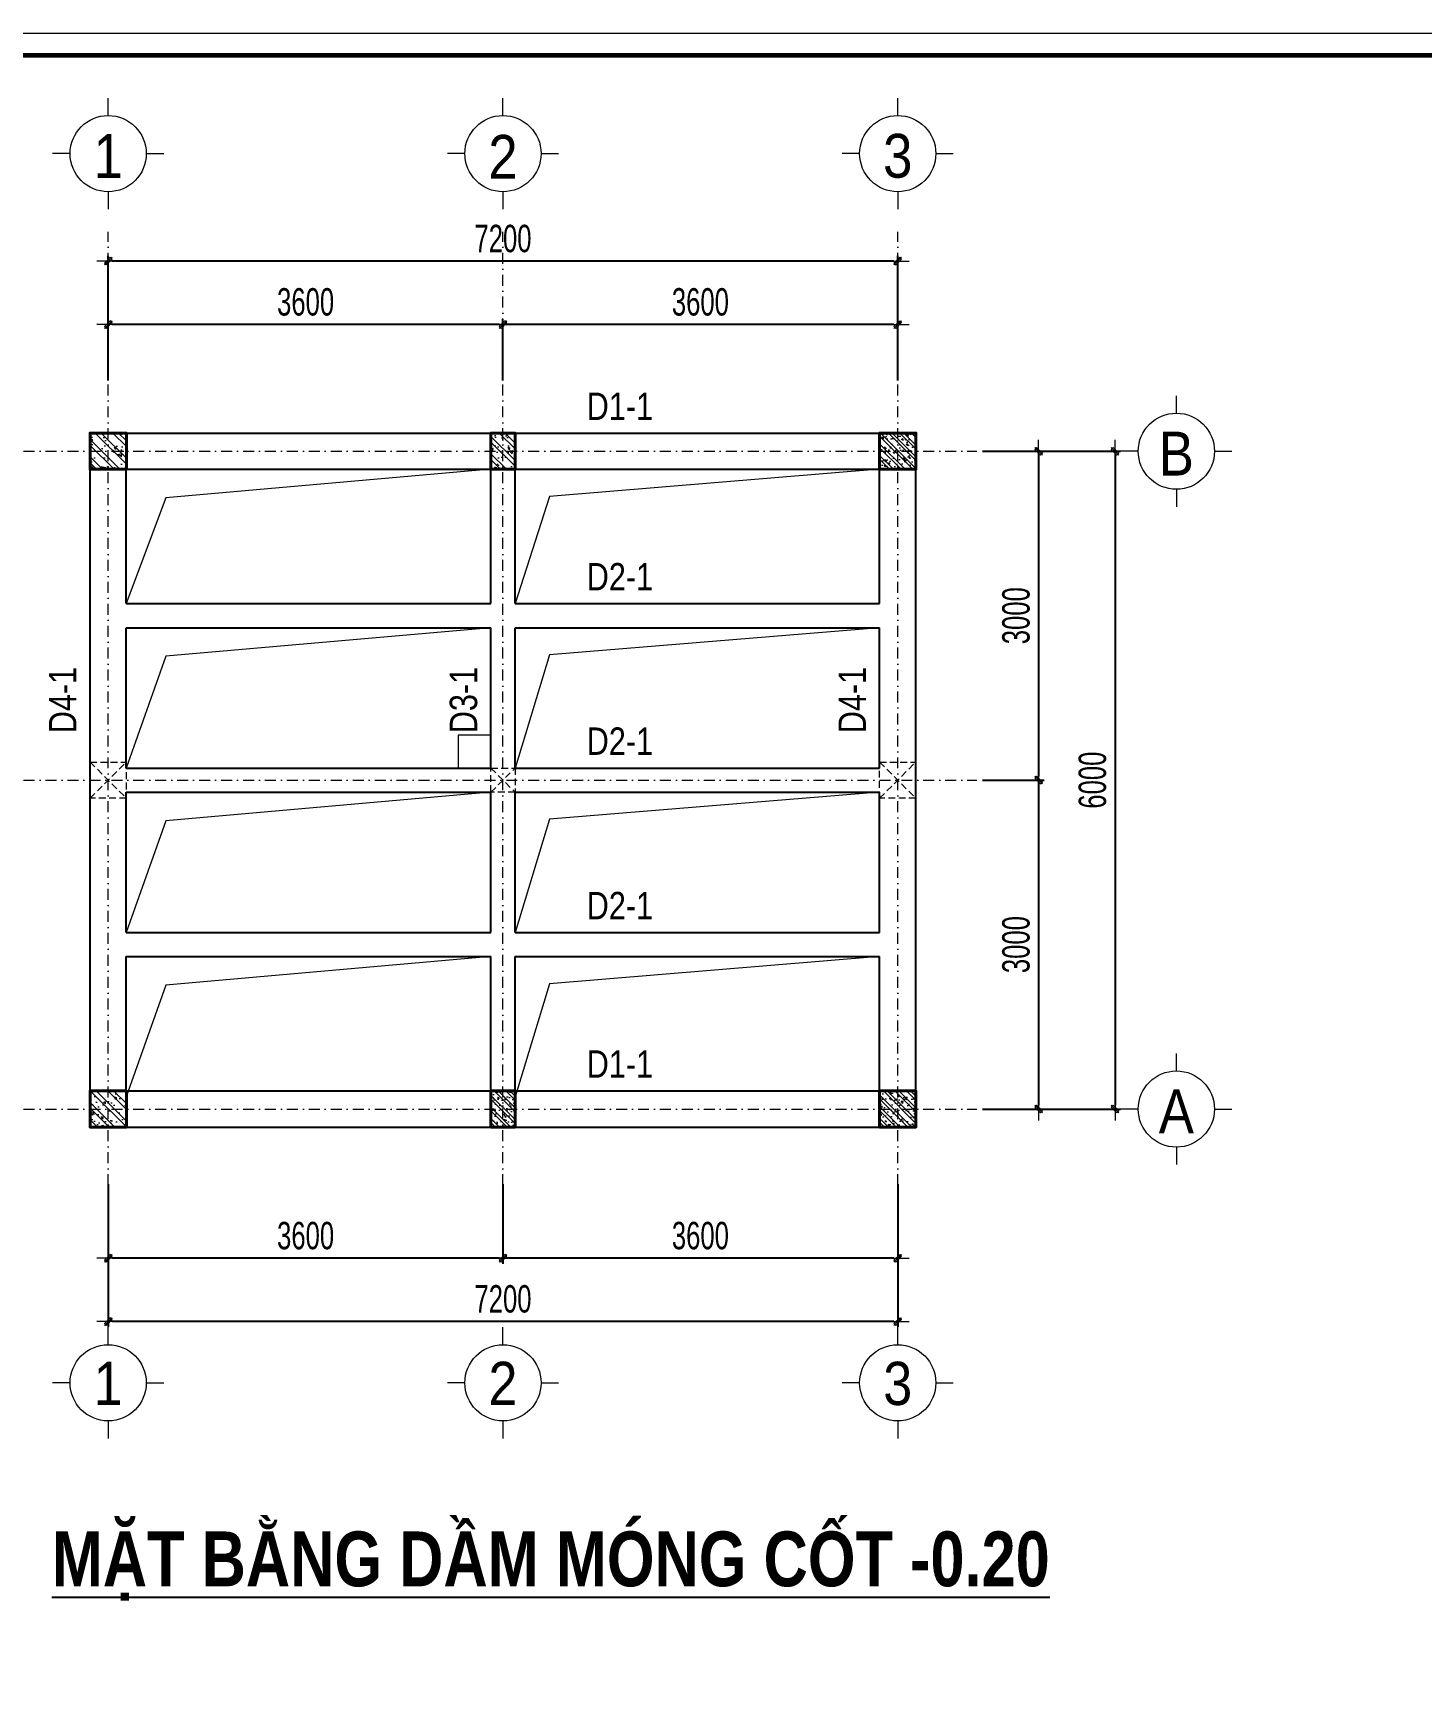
# Model space of a CAD drawing. Header units: millimetres. Extents: x -182770 to 489476, y -561170 to -280028.
# Drawn here: x -22330 to -9668, y -527736 to -512589 of the extents above; entities that cross this region are included whole.
import ezdxf
from ezdxf.enums import TextEntityAlignment as Align

# ---------------------------------------------------------------- set-up
doc = ezdxf.new("R2010")
doc.units = ezdxf.units.MM
doc.header["$MEASUREMENT"] = 0
doc.header["$PDMODE"] = 32
doc.linetypes.add('DASHDOT', pattern=[1, 0.5, -0.25, 0, -0.25])
doc.linetypes.add('HIDDEN', pattern=[0.375, 0.25, -0.125])
doc.layers.get('Defpoints').update_dxf_attribs({"color": 1})
for name, color, linetype, lineweight in [('Khungten_LCDI', 7, 'Continuous', 5), ('LC Dim', 8, 'Continuous', 18), ('LC Hatch', 252, 'Continuous', 9), ('LC ISO', 153, 'Continuous', 13), ('LC MANH DUT', 35, 'HIDDEN', 5), ('LC Net dam2', 6, 'Continuous', 40), ('LC Net manh', 133, 'Continuous', 5), ('LC Net thay', 63, 'Continuous', 25), ('LC Net truc', 79, 'DASHDOT', 13), ('LC Text1', 3, 'Continuous', 20), ('LC Text2', 7, 'Continuous', 25)]:
    doc.layers.add(name, color=color, linetype=linetype, lineweight=lineweight)
doc.styles.add('HOATBIF', font='hoatbif.shx', dxfattribs={"width": 0.7})
doc.styles.add('Khungten', font='VHAVAN.TTF', dxfattribs={"width": 0.9, "height": 5000})
doc.styles.add('LC 1', font='VHAVANB.TTF')
doc.styles.add('LC3', font='VHARIALB.TTF', dxfattribs={"width": 0.8})
doc.styles.add('T2', font='VHARIAL.TTF', dxfattribs={"width": 0.8})
doc.styles.add('Title', font='VHBLACK.TTF', dxfattribs={"width": 0.8})
doc.dimstyles.new('1-100', dxfattribs={"dimscale": 100, "dimtxt": 2.5, "dimasz": 0.35, "dimexe": 0.5, "dimexo": 0, "dimgap": 0.8, "dimtad": 1, "dimdec": 0, "dimzin": 0, "dimdsep": 46, "dimtxsty": 'HOATBIF', "dimblk1": 'DOT', "dimblk2": 'DOT', "dimsah": 1, "dimcen": -1, "dimdle": 1, "dimclrd": 256, "dimclre": 256, "dimclrt": 4, "dimadec": 3, "dimazin": 2, "dimtfac": 0.333333, "dimtdec": 0, "dimtix": 1, "dimtmove": 2, "dimatfit": 3, "dimldrblk": 'DOT', "dimfxl": 1, "dimtvp": 0.833333, "dimtolj": 1, "dimtzin": 0, "dimarcsym": 0})
pattern_1 = [(140, (33313.98, -440091.71), (12.55043, 143.45204), [15, -165]), (85, (33313.98, -440091.7), (-150.43843, -27.75027), [12, -132]), (190.4514, (33315.03, -440079.75), (-137.8879, 115.70188), [12.74804, -140.22842]), (136.1842, (33273.98, -440091.7), (33.1038, 213.4482), [22.5, -247.5]), (186.6356, (33276.74, -440073.92), (-194.82357, 186.93254), [19.12206, -210.3426]), (81.1842, (33273.98, -440091.7), (-194.8237, 186.9324), [18, -198]), (111, (33283.98, -440071.71), (80.52378, 119.38141), [15, -165]), (56, (33283.98, -440071.7), (-145.03, 48.66307), [12, -132]), (161.4514, (33290.7, -440061.76), (-64.5061, 168.04453), [12.74804, -140.22842]), (127.5, (33313.983, -440091.706), (-66.57877, 2.43197), [0, -130.4, 0, -134, 0, -132.5]), (97.5, (33313.98, -440091.706), (-78.88234, 52.61391), [0, -76.4, 0, -127.4, 0, -50.5]), (57.5, (33313.983, -440136.306), (4.510974, 106.764487), [0, -50, 0, -156, 0, -207]), (47.5, (33313.98, -440156.31), (-20.021, 116.63723), [0, -65, 0, -103.6, 0, -147]), (135, (33313.98, -440091.706), (-53.03301, -53.03301), []), (135, (33313.98, -440056.35), (-53.03301, -53.03301), [])]

# ---------------------------------------------------------------- blocks, each defined once
blk = doc.blocks.new('DOT')
at = {"layer": 'LC Dim'}
blk.add_line((-3, 0), (3, 0), dxfattribs=at)
at = {"layer": 'LC Dim', "color": 4}
blk.add_line((-1, -1), (1, 1), dxfattribs=at)
blk.add_lwpolyline([(0.5, 1), (-1, -0.5), (-0.5, -1), (1, 0.5)], close=True, dxfattribs=at)
blk = doc.blocks.new('*D326')
at = {"layer": 'Defpoints', "color": 0, "transparency": 16777216}
for p in [(-18046, -523088), (-14446, -523088), (-18046, -523763)]:
    blk.add_point(p, dxfattribs=at)
at = {"layer": 'LC Dim', "lineweight": -2, "transparency": 16777216}
for p, q in [((-18046, -523088), (-18046, -523813)), ((-14446, -523088), (-14446, -523813)), ((-14481, -523763), (-18011, -523763))]:
    blk.add_line(p, q, dxfattribs=at)
at = {"layer": 'LC Dim', "lineweight": -2, "transparency": 16777216, "xscale": 35, "yscale": 35, "zscale": 35, "rotation": 180}
blk.add_blockref('DOT', (-18046, -523763), dxfattribs=at)
at = {"layer": 'LC Dim', "lineweight": -2, "transparency": 16777216, "xscale": 35, "yscale": 35, "zscale": 35}
blk.add_blockref('DOT', (-14446, -523763), dxfattribs=at)
at = {"layer": 'LC Dim', "color": 4, "transparency": 16777216, "insert": (-16246, -523558), "char_height": 250, "attachment_point": 5, "style": 'HOATBIF'}
blk.add_mtext('\\A1;3600', dxfattribs=at)
blk = doc.blocks.new('_Dot')
at = {"color": 0, "linetype": 'ByBlock', "lineweight": -2}
blk.add_line((-0.5, 0), (-1, 0), dxfattribs=at)
at = {"color": 0, "linetype": 'ByBlock', "const_width": 0.5}
blk.add_lwpolyline([(-0.25, 0, 1), (0.25, 0, 1)], format="xyb", close=True, dxfattribs=at)
blk = doc.blocks.new('*D327')
at = {"layer": 'Defpoints', "color": 0, "ltscale": 2, "transparency": 16777216}
for p in [(-21646, -523088), (-18046, -523088), (-21646, -523763)]:
    blk.add_point(p, dxfattribs=at)
at = {"layer": 'LC Dim', "lineweight": -2, "ltscale": 2, "transparency": 16777216}
for p, q in [((-21646, -523088), (-21646, -523813)), ((-18046, -523088), (-18046, -523813)), ((-18081, -523763), (-21611, -523763))]:
    blk.add_line(p, q, dxfattribs=at)
at = {"layer": 'LC Dim', "lineweight": -2, "ltscale": 2, "transparency": 16777216, "xscale": 35, "yscale": 35, "zscale": 35, "rotation": 180}
blk.add_blockref('DOT', (-21646, -523763), dxfattribs=at)
at = {"layer": 'LC Dim', "lineweight": -2, "ltscale": 2, "transparency": 16777216, "xscale": 35, "yscale": 35, "zscale": 35}
blk.add_blockref('DOT', (-18046, -523763), dxfattribs=at)
at = {"layer": 'LC Dim', "color": 4, "ltscale": 2, "transparency": 16777216, "insert": (-19846, -523558), "char_height": 250, "attachment_point": 5, "style": 'HOATBIF'}
blk.add_mtext('\\A1;3600', dxfattribs=at)
blk = doc.blocks.new('*D328')
at = {"layer": 'Defpoints', "color": 0, "ltscale": 2, "transparency": 16777216}
for p in [(-21646, -523088), (-14446, -523088), (-21646, -524340)]:
    blk.add_point(p, dxfattribs=at)
at = {"layer": 'LC Dim', "lineweight": -2, "ltscale": 2, "transparency": 16777216}
for p, q in [((-21646, -523088), (-21646, -524390)), ((-14446, -523088), (-14446, -524390)), ((-14481, -524340), (-21611, -524340))]:
    blk.add_line(p, q, dxfattribs=at)
at = {"layer": 'LC Dim', "lineweight": -2, "ltscale": 2, "transparency": 16777216, "xscale": 35, "yscale": 35, "zscale": 35, "rotation": 180}
blk.add_blockref('DOT', (-21646, -524340), dxfattribs=at)
at = {"layer": 'LC Dim', "lineweight": -2, "ltscale": 2, "transparency": 16777216, "xscale": 35, "yscale": 35, "zscale": 35}
blk.add_blockref('DOT', (-14446, -524340), dxfattribs=at)
at = {"layer": 'LC Dim', "color": 4, "ltscale": 2, "transparency": 16777216, "insert": (-18046, -524135), "char_height": 250, "attachment_point": 5, "style": 'HOATBIF'}
blk.add_mtext('\\A1;7200', dxfattribs=at)
blk = doc.blocks.new('TTRUC')
at = {"layer": 'LC ISO'}
for p, q in [((0, 6.95), (0, 10.13)), ((-6.95, 0), (-10.13, 0)), ((6.95, 0), (10.13, 0)), ((0, -6.95), (0, -10.13))]:
    blk.add_line(p, q, dxfattribs=at)
at = {"layer": 'LC Net manh'}
blk.add_circle((0, 0), 6.95, dxfattribs=at)
blk = doc.blocks.new('*D329')
at = {"layer": 'Defpoints', "color": 0, "transparency": 16777216}
for p in [(-18046, -515246), (-18046, -515282), (-14446, -515282)]:
    blk.add_point(p, dxfattribs=at)
at = {"layer": 'LC Dim', "lineweight": -2, "transparency": 16777216}
for p, q in [((-18046, -515282), (-18046, -515196)), ((-14481, -515246), (-18011, -515246)), ((-14446, -515282), (-14446, -515196))]:
    blk.add_line(p, q, dxfattribs=at)
at = {"layer": 'LC Dim', "lineweight": -2, "transparency": 16777216, "xscale": 35, "yscale": 35, "zscale": 35, "rotation": 180}
blk.add_blockref('DOT', (-18046, -515246), dxfattribs=at)
at = {"layer": 'LC Dim', "lineweight": -2, "transparency": 16777216, "xscale": 35, "yscale": 35, "zscale": 35}
blk.add_blockref('DOT', (-14446, -515246), dxfattribs=at)
at = {"layer": 'LC Dim', "color": 4, "transparency": 16777216, "insert": (-16246, -515041), "char_height": 250, "attachment_point": 5, "style": 'HOATBIF'}
blk.add_mtext('\\A1;3600', dxfattribs=at)
blk = doc.blocks.new('*D330')
at = {"layer": 'Defpoints', "color": 0, "ltscale": 2, "transparency": 16777216}
for p in [(-21646, -515246), (-21646, -515758), (-18046, -515758)]:
    blk.add_point(p, dxfattribs=at)
at = {"layer": 'LC Dim', "lineweight": -2, "ltscale": 2, "transparency": 16777216}
for p, q in [((-21646, -515758), (-21646, -515196)), ((-18081, -515246), (-21611, -515246)), ((-18046, -515758), (-18046, -515196))]:
    blk.add_line(p, q, dxfattribs=at)
at = {"layer": 'LC Dim', "lineweight": -2, "ltscale": 2, "transparency": 16777216, "xscale": 35, "yscale": 35, "zscale": 35, "rotation": 180}
blk.add_blockref('DOT', (-21646, -515246), dxfattribs=at)
at = {"layer": 'LC Dim', "lineweight": -2, "ltscale": 2, "transparency": 16777216, "xscale": 35, "yscale": 35, "zscale": 35}
blk.add_blockref('DOT', (-18046, -515246), dxfattribs=at)
at = {"layer": 'LC Dim', "color": 4, "ltscale": 2, "transparency": 16777216, "insert": (-19846, -515041), "char_height": 250, "attachment_point": 5, "style": 'HOATBIF'}
blk.add_mtext('\\A1;3600', dxfattribs=at)
blk = doc.blocks.new('*D331')
at = {"layer": 'Defpoints', "color": 0, "ltscale": 2, "transparency": 16777216}
for p in [(-21646, -514668), (-21646, -515758), (-14446, -515758)]:
    blk.add_point(p, dxfattribs=at)
at = {"layer": 'LC Dim', "lineweight": -2, "ltscale": 2, "transparency": 16777216}
for p, q in [((-21646, -515758), (-21646, -514618)), ((-14481, -514668), (-21611, -514668)), ((-14446, -515758), (-14446, -514618))]:
    blk.add_line(p, q, dxfattribs=at)
at = {"layer": 'LC Dim', "lineweight": -2, "ltscale": 2, "transparency": 16777216, "xscale": 35, "yscale": 35, "zscale": 35, "rotation": 180}
blk.add_blockref('DOT', (-21646, -514668), dxfattribs=at)
at = {"layer": 'LC Dim', "lineweight": -2, "ltscale": 2, "transparency": 16777216, "xscale": 35, "yscale": 35, "zscale": 35}
blk.add_blockref('DOT', (-14446, -514668), dxfattribs=at)
at = {"layer": 'LC Dim', "color": 4, "ltscale": 2, "transparency": 16777216, "insert": (-18046, -514463), "char_height": 250, "attachment_point": 5, "style": 'HOATBIF'}
blk.add_mtext('\\A1;7200', dxfattribs=at)
blk = doc.blocks.new('*D332')
at = {"layer": 'Defpoints', "color": 0, "ltscale": 2, "transparency": 16777216}
for p in [(-13673, -516402), (-13673, -522402), (-12465, -522402)]:
    blk.add_point(p, dxfattribs=at)
at = {"layer": 'LC Dim', "lineweight": -2, "ltscale": 2, "transparency": 16777216}
for p, q in [((-13673, -516402), (-12415, -516402)), ((-12465, -516437), (-12465, -522367)), ((-13673, -522402), (-12415, -522402))]:
    blk.add_line(p, q, dxfattribs=at)
at = {"layer": 'LC Dim', "lineweight": -2, "ltscale": 2, "transparency": 16777216, "xscale": 35, "yscale": 35, "zscale": 35}
for p, rotation in [((-12465, -516402), 90), ((-12465, -522402), 270)]:
    blk.add_blockref('DOT', p, dxfattribs=dict(at, rotation=rotation))
at = {"layer": 'LC Dim', "color": 4, "ltscale": 2, "transparency": 16777216, "insert": (-12670, -519402), "char_height": 250, "attachment_point": 5, "rotation": 90, "style": 'HOATBIF'}
blk.add_mtext('\\A1;6000', dxfattribs=at)
blk = doc.blocks.new('kakaka')
at = {"layer": 'LC Hatch', "ltscale": 2}
h = blk.add_hatch(dxfattribs=at)
h.set_pattern_fill('BTCT', color=256, scale=20, angle=90)
h.set_pattern_definition([(140, (37650.13, -378709.94), (12.55043, 143.45204), [15, -165]), (85, (37650.13, -378709.94), (-150.43843, -27.75027), [12, -132]), (190.4514, (37651.18, -378697.99), (-137.88791, 115.70188), [12.74804, -140.22842]), (136.1842, (37610.13, -378709.94), (33.1038, 213.4482), [22.5, -247.5]), (186.6356, (37612.9, -378692.16), (-194.82357, 186.93254), [19.12206, -210.3426]), (81.1842, (37610.13, -378709.94), (-194.82372, 186.9324), [18, -198]), (111, (37620.13, -378689.94), (80.52378, 119.38141), [15, -165]), (56, (37620.13, -378689.94), (-145.03001, 48.66307), [12, -132]), (161.4514, (37626.85, -378680), (-64.5061, 168.04453), [12.74804, -140.22842]), (127.5, (37650.135, -378709.945), (-66.57877, 2.431971), [0, -130.4, 0, -134, 0, -132.5]), (97.5, (37650.135, -378709.945), (-78.882342, 52.613907), [0, -76.4, 0, -127.4, 0, -50.5]), (57.5, (37650.135, -378754.545), (4.510974, 106.764487), [0, -50, 0, -156, 0, -207]), (47.5, (37650.135, -378774.545), (-20.020996, 116.637234), [0, -65, 0, -103.6, 0, -147]), (135, (37650.135, -378709.945), (-53.03301, -53.03301), []), (135, (37650.135, -378674.59), (-53.03301, -53.03301), [])])
h.paths.add_polyline_path([(76248, -223824), (76248, -223604), (76028, -223604), (76028, -223824)])
at = {"layer": 'LC MANH DUT', "ltscale": 100}
blk.add_lwpolyline([(76248, -223824), (76248, -223604), (76028, -223604), (76028, -223824)], close=True, dxfattribs=at)
at = {"layer": 'LC Net dam2', "ltscale": 5}
blk.add_lwpolyline([(76248, -223824), (76248, -223604), (76028, -223604), (76028, -223824)], close=True, dxfattribs=at)
blk = doc.blocks.new('TIEUDE1')
at = {"layer": 'LC Text2', "color": 7, "style": 'LC 1'}
blk.add_attdef('TIªU§Ò', text='', height=5, dxfattribs=at).set_placement((0, 0), align=Align.BOTTOM_CENTER)
blk.add_attdef('TL', text='', height=3, dxfattribs=at).set_placement((0, -2), align=Align.TOP_CENTER)
blk = doc.blocks.new('*D335')
at = {"layer": 'Defpoints', "color": 0, "ltscale": 2, "transparency": 16777216}
for p in [(-13673, -516402), (-13673, -519402), (-13162, -519402)]:
    blk.add_point(p, dxfattribs=at)
at = {"layer": 'LC Dim', "lineweight": -2, "ltscale": 2, "transparency": 16777216}
for p, q in [((-13673, -516402), (-13112, -516402)), ((-13162, -516437), (-13162, -519367)), ((-13673, -519402), (-13112, -519402))]:
    blk.add_line(p, q, dxfattribs=at)
at = {"layer": 'LC Dim', "lineweight": -2, "ltscale": 2, "transparency": 16777216, "xscale": 35, "yscale": 35, "zscale": 35}
for p, rotation in [((-13162, -516402), 90), ((-13162, -519402), 270)]:
    blk.add_blockref('DOT', p, dxfattribs=dict(at, rotation=rotation))
at = {"layer": 'LC Dim', "color": 4, "ltscale": 2, "transparency": 16777216, "insert": (-13367, -517902), "char_height": 250, "attachment_point": 5, "rotation": 90, "style": 'HOATBIF'}
blk.add_mtext('\\A1;3000', dxfattribs=at)
blk = doc.blocks.new('*D336')
at = {"layer": 'Defpoints', "color": 0, "ltscale": 2, "transparency": 16777216}
for p in [(-13673, -519402), (-13673, -522402), (-13162, -522402)]:
    blk.add_point(p, dxfattribs=at)
at = {"layer": 'LC Dim', "lineweight": -2, "ltscale": 2, "transparency": 16777216}
for p, q in [((-13673, -519402), (-13112, -519402)), ((-13162, -519437), (-13162, -522367)), ((-13673, -522402), (-13112, -522402))]:
    blk.add_line(p, q, dxfattribs=at)
at = {"layer": 'LC Dim', "lineweight": -2, "ltscale": 2, "transparency": 16777216, "xscale": 35, "yscale": 35, "zscale": 35}
for p, rotation in [((-13162, -519402), 90), ((-13162, -522402), 270)]:
    blk.add_blockref('DOT', p, dxfattribs=dict(at, rotation=rotation))
at = {"layer": 'LC Dim', "color": 4, "ltscale": 2, "transparency": 16777216, "insert": (-13367, -520902), "char_height": 250, "attachment_point": 5, "rotation": 90, "style": 'HOATBIF'}
blk.add_mtext('\\A1;3000', dxfattribs=at)
blk = doc.blocks.new('lcdi fix')
at = {"layer": 'Defpoints', "lineweight": 0}
blk.add_lwpolyline([(-1200, -14850), (-1200, 14850), (40800, 14850), (40800, -14850)], close=True, dxfattribs=at)
at = {"layer": 'Khungten_LCDI', "color": 5, "lineweight": 60}
blk.add_lwpolyline([(0, -14650), (0, 14650), (40600, 14650), (40600, -14650)], close=True, dxfattribs=at)
at = {"color": 7, "style": 'Khungten', "width": 0.8}
for tag, p in [('REVISION', (39499, -10746)), ('NGAYHT', (39546, -11609))]:
    blk.add_attdef(tag, text='', height=200, dxfattribs=at).set_placement(p, align=Align.CENTER)
at = {"layer": 'LC Text1', "color": 3, "style": 'LC 1', "width": 1.834006}
for tag, p, p2 in [('TENBANVE1', (36913, -8886), (40339, -8886)), ('TENBANVE2', (36913, -9562), (40339, -9562))]:
    blk.add_attdef(tag, text='', height=250, dxfattribs=at).set_placement(p, p2, align=Align.FIT)
at = {"layer": 'LC Text1', "style": 'Title', "width": 0.7}
blk.add_attdef('SOBANVE', text='', height=250, dxfattribs=at).set_placement((39562, -13896), align=Align.CENTER)

msp = doc.modelspace()

# ---------------------------------------------------------------- hatches: boundary and pattern name
at = {"layer": 'LC Hatch', "ltscale": 2}
h = msp.add_hatch(dxfattribs=at)
h.set_pattern_fill('BTCT', color=256, scale=30, angle=90)
h.set_pattern_definition([(140, (-75777.51, -748895.03), (18.82564, 215.17805), [22.5, -247.5]), (85, (-75777.51, -748895.03), (-225.65764, -41.6254), [18, -198]), (190.4514, (-75775.94, -748877.1), (-206.83186, 173.55281), [19.12206, -210.34263]), (136.1842, (-75837.5, -748895.03), (49.6557, 320.1723), [33.75, -371.25]), (186.6356, (-75833.37, -748868.35), (-292.23536, 280.3988), [28.6831, -315.5139]), (81.1842, (-75837.5, -748895.03), (-292.2356, 280.3986), [27, -297]), (111, (-75822.51, -748865.03), (120.78567, 179.07212), [22.5, -247.5]), (56, (-75822.51, -748865.03), (-217.54501, 72.9946), [18, -198]), (161.4514, (-75812.45, -748850.11), (-96.75915, 252.06679), [19.12206, -210.34263]), (127.5, (-75777.51, -748895.034), (-99.868156, 3.647957), [0, -195.6, 0, -201, 0, -198.75]), (97.5, (-75777.51, -748895.03), (-118.323514, 78.92086), [0, -114.6, 0, -191.1, 0, -75.75]), (57.5, (-75777.51, -748961.934), (6.766462, 160.14673), [0, -75, 0, -234, 0, -310.5]), (47.5, (-75777.51, -748991.93), (-30.031495, 174.95585), [0, -97.5, 0, -155.4, 0, -220.5]), (135, (-75777.51, -748895.03), (-79.549513, -79.549513), []), (135, (-75777.51, -748842), (-79.549513, -79.549513), [])])
h.paths.add_polyline_path([(-18156.3, -516566.8), (-17936.3, -516566.8), (-17936.3, -516236.8), (-18156.3, -516236.8)])
h = msp.add_hatch(dxfattribs=at)
h.set_pattern_fill('BTCT', color=256, scale=20, angle=90)
h.set_pattern_definition(pattern_1)
h.paths.add_polyline_path([(-14281.3, -516566.8), (-14281.3, -516236.8), (-14611.3, -516236.8), (-14611.3, -516566.8)])
at = {"layer": 'LC Hatch', "ltscale": 250}
h = msp.add_hatch(dxfattribs=at)
h.set_pattern_fill('BTCT', color=256, scale=20, angle=90)
h.set_pattern_definition([(140, (-4336.15, -61381.76), (12.550427, 143.452037), [15, -165]), (85, (-4336.15, -61381.76), (-150.438427, -27.750267), [12, -132]), (190.4514, (-4335.1, -61369.8), (-137.88791, 115.701876), [12.74804, -140.228422]), (136.1842, (-4376.15, -61381.76), (33.1038, 213.44821), [22.5, -247.5]), (186.6356, (-4373.4, -61363.97), (-194.82357, 186.93254), [19.12206, -210.3426]), (81.1842, (-4376.15, -61381.76), (-194.82372, 186.93239), [18, -198]), (111, (-4366.15, -61361.76), (80.523778, 119.38141), [15, -165]), (56, (-4366.15, -61361.76), (-145.03001, 48.663066), [12, -132]), (161.4514, (-4359.44, -61351.81), (-64.5061, 168.044526), [12.74804, -140.228422]), (127.5, (-4336.15, -61381.76), (-66.578771, 2.431971), [0, -130.4, 0, -134, 0, -132.5]), (97.5, (-4336.15, -61381.76), (-78.882342, 52.613907), [0, -76.4, 0, -127.4, 0, -50.5]), (57.5, (-4336.15, -61426.36), (4.5109743, 106.764487), [0, -50, 0, -156, 0, -207]), (47.5, (-4336.15, -61446.36), (-20.020996, 116.637234), [0, -65, 0, -103.6, 0, -147]), (135, (-4336.15, -61381.76), (-53.033009, -53.033009), []), (135, (-4336.15, -61346.406), (-53.033009, -53.033009), [])])
h.paths.add_polyline_path([(-18156.3, -522566.8), (-17936.3, -522566.8), (-17936.3, -522236.8), (-18156.3, -522236.8)])
at = {"layer": 'LC Hatch', "ltscale": 2}
h = msp.add_hatch(dxfattribs=at)
h.set_pattern_fill('BTCT', color=256, scale=20, angle=90)
h.set_pattern_definition(pattern_1)
h.paths.add_polyline_path([(-14281.3, -522566.8), (-14281.3, -522236.8), (-14611.3, -522236.8), (-14611.3, -522566.8)])

# ---------------------------------------------------------------- linework, layer by layer
at = {"layer": 'LC Dim', "ltscale": 250}
msp.add_lwpolyline([(-18456.3, -519291.8), (-18156.3, -519291.8), (-18156.3, -518991.8), (-18456.3, -518991.8)], close=True, dxfattribs=at)
at = {"layer": 'LC MANH DUT', "ltscale": 250}
for p, q in [((-21811.3, -519236.8), (-21481.3, -519566.8)), ((-21811.3, -519566.8), (-21481.3, -519236.8)), ((-14611.3, -519236.8), (-14281.3, -519566.8)), ((-14611.3, -519566.8), (-14281.3, -519236.8)), ((-18156.3, -519291.8), (-17936.3, -519511.8)), ((-18156.3, -519511.8), (-17936.3, -519291.8))]:
    msp.add_line(p, q, dxfattribs=at)
at = {"layer": 'LC MANH DUT', "ltscale": 100}
for points in [[(-17936.3, -516566.8), (-17936.3, -516236.8), (-18156.3, -516236.8), (-18156.3, -516566.8)], [(-14611.3, -516566.8), (-14611.3, -516236.8), (-14281.3, -516236.8), (-14281.3, -516566.8)], [(-14611.3, -522566.8), (-14611.3, -522236.8), (-14281.3, -522236.8), (-14281.3, -522566.8)]]:
    msp.add_lwpolyline(points, close=True, dxfattribs=at)
at = {"layer": 'LC MANH DUT', "ltscale": 250}
for points in [[(-21811.3, -519236.8), (-21481.3, -519236.8), (-21481.3, -519566.8), (-21811.3, -519566.8)], [(-14611.3, -519236.8), (-14281.3, -519236.8), (-14281.3, -519566.8), (-14611.3, -519566.8)], [(-18156.3, -519291.8), (-17936.3, -519291.8), (-17936.3, -519511.8), (-18156.3, -519511.8)]]:
    msp.add_lwpolyline(points, close=True, dxfattribs=at)
at = {"layer": 'LC Net dam2', "ltscale": 5}
for points in [[(-17936.3, -516566.8), (-17936.3, -516236.8), (-18156.3, -516236.8), (-18156.3, -516566.8)], [(-14611.3, -516566.8), (-14611.3, -516236.8), (-14281.3, -516236.8), (-14281.3, -516566.8)], [(-17936.3, -522566.8), (-17936.3, -522236.8), (-18156.3, -522236.8), (-18156.3, -522566.8)], [(-14611.3, -522566.8), (-14611.3, -522236.8), (-14281.3, -522236.8), (-14281.3, -522566.8)]]:
    msp.add_lwpolyline(points, close=True, dxfattribs=at)
at = {"layer": 'LC Net manh', "ltscale": 250}
for points in [[(-18156.3, -516566.8), (-21121.5, -516826.9), (-21481.3, -517791.8)], [(-14611.3, -516566.8), (-17621, -516814.4), (-17936.3, -517791.8)], [(-18156.3, -518011.8), (-21121.5, -518271.9), (-21481.3, -519291.8)], [(-14611.3, -518011.8), (-17621, -518259.4), (-17936.3, -519291.8)], [(-18156.3, -519511.8), (-21121.5, -519771.9), (-21481.3, -520791.8)], [(-14611.3, -519511.8), (-17621, -519759.4), (-17936.3, -520791.8)], [(-18156.3, -521011.8), (-21121.5, -521271.9), (-21481.3, -522291.8)], [(-14611.3, -521011.8), (-17621, -521259.4), (-17936.3, -522291.8)]]:
    msp.add_lwpolyline(points, dxfattribs=at)
at = {"layer": 'LC Net thay', "color": 0}
for p, q in [((-21811.3, -522566.8), (-21811.3, -516236.8)), ((-21811.3, -516236.8), (-14281.3, -516236.8)), ((-14281.3, -522566.8), (-14281.3, -516236.8)), ((-21481.3, -517791.8), (-21481.3, -516566.8)), ((-21481.3, -516566.8), (-18156.3, -516566.8)), ((-21481.3, -517791.8), (-21481.3, -516566.8)), ((-18156.3, -517791.8), (-18156.3, -516566.8)), ((-17936.3, -516566.8), (-14611.3, -516566.8)), ((-17936.3, -517791.8), (-17936.3, -516566.8)), ((-14611.3, -517791.8), (-14611.3, -516566.8)), ((-14611.3, -517791.8), (-14611.3, -516566.8)), ((-21481.3, -517791.8), (-18156.3, -517791.8)), ((-17936.3, -517791.8), (-14611.3, -517791.8)), ((-21481.3, -519291.8), (-21481.3, -518011.8)), ((-21481.3, -518011.8), (-18156.3, -518011.8)), ((-18156.3, -519291.8), (-18156.3, -518011.8)), ((-17936.3, -519291.8), (-17936.3, -518011.8)), ((-17936.3, -518011.8), (-14611.3, -518011.8)), ((-14611.3, -519291.8), (-14611.3, -518011.8)), ((-14611.3, -519291.8), (-14611.3, -518011.8)), ((-21481.3, -519291.8), (-18156.3, -519291.8)), ((-17936.3, -519291.8), (-14611.3, -519291.8)), ((-21481.3, -519511.8), (-18156.3, -519511.8)), ((-21481.3, -520791.8), (-21481.3, -519511.8)), ((-18156.3, -520791.8), (-18156.3, -519511.8)), ((-17936.3, -519511.8), (-14611.3, -519511.8)), ((-17936.3, -520791.8), (-17936.3, -519511.8)), ((-14611.3, -520791.8), (-14611.3, -519511.8)), ((-14611.3, -520791.8), (-14611.3, -519511.8)), ((-21481.3, -520791.8), (-18156.3, -520791.8)), ((-17936.3, -520791.8), (-14611.3, -520791.8)), ((-21481.3, -522236.8), (-21481.3, -521011.8)), ((-21481.3, -522236.8), (-21481.3, -521011.8)), ((-21481.3, -521011.8), (-18156.3, -521011.8)), ((-18156.3, -522236.8), (-18156.3, -521011.8)), ((-17936.3, -522236.8), (-17936.3, -521011.8)), ((-17936.3, -521011.8), (-14611.3, -521011.8)), ((-14611.3, -522236.8), (-14611.3, -521011.8)), ((-14611.3, -522236.8), (-14611.3, -521011.8)), ((-21481.3, -522236.8), (-18156.3, -522236.8)), ((-17936.3, -522236.8), (-14611.3, -522236.8)), ((-21811.3, -522566.8), (-14281.3, -522566.8))]:
    msp.add_line(p, q, dxfattribs=at)
at = {"layer": 'LC Net truc', "ltscale": 200}
for p, q in [((-21646.3, -523296), (-21646.3, -514401.4)), ((-18046.3, -523296), (-18046.3, -514401.4)), ((-14446.3, -523296), (-14446.3, -514401.4)), ((-22817.7, -516401.8), (-13724.2, -516401.8)), ((-22817.7, -519401.8), (-13724.2, -519401.8)), ((-22817.7, -522401.8), (-13724.2, -522401.8))]:
    msp.add_line(p, q, dxfattribs=at)

# ---------------------------------------------------------------- block references
at = {"layer": 'LC Dim', "xscale": 1.5, "yscale": 1.5, "zscale": 1.5}
for p in [(-135852.7, -180830.1), (-135852.7, -186830.1)]:
    msp.add_blockref('kakaka', p, dxfattribs=at)
at = {"layer": 'LC ISO', "xscale": 50, "yscale": 50, "zscale": 50, "rotation": 180}
for p in [(-21646.3, -513687.3), (-18046.3, -513687.3), (-14446.3, -513687.3), (-11905.7, -516401.8), (-11905.7, -522401.8)]:
    msp.add_blockref('TTRUC', p, dxfattribs=at)
at = {"layer": 'LC ISO', "xscale": 50, "yscale": 50, "zscale": 50}
for p in [(-21646.3, -524899.4), (-18046.3, -524899.4), (-14446.3, -524899.4)]:
    msp.add_blockref('TTRUC', p, dxfattribs=at)
at = {"layer": 'LC Net thay'}
msp.add_blockref('lcdi fix', (-27849.6, -527438.8), dxfattribs=at)
at = {"layer": 'LC Text2'}
ref = msp.add_blockref('TIEUDE1', (-17610.6, -526905.6), dxfattribs=dict(at, xscale=101.6, yscale=101.6, zscale=101.6))
ref.add_attrib('TIªU§Ò', '%%UmÆt b»ng dÇm mãng cèt -0.20', dxfattribs={"color": 7, "height": 500.321, "style": 'LC3', "width": 0.8}).set_placement((-17610.6, -526905.6), align=Align.BOTTOM_CENTER)

# ---------------------------------------------------------------- texts
at = {"layer": 'LC Text1', "ltscale": 0.2, "style": 'LC 1', "width": 0.9}
for s, height, p in [('1', 400, (-21646.3, -514029)), ('2', 400, (-18046.3, -514036.6)), ('3', 400, (-14446.3, -514026.9)), ('b', 400, (-11905.7, -516743.4)), ('a', 400, (-11905.7, -522743.4)), ('1', 394.6, (-21646.3, -525220.4)), ('2', 394.6, (-18046.3, -525220.4)), ('3', 394.6, (-14446.3, -525220.4))]:
    msp.add_text(s, height=height, dxfattribs=at).set_placement(p, align=Align.BOTTOM_CENTER)
at = {"layer": 'LC Text2', "style": 'T2', "width": 0.8}
for s, p in [('d1-1', (-17282.8, -516116.3)), ('d2-1', (-17282.8, -517671.3)), ('d2-1', (-17282.8, -519171.3)), ('d2-1', (-17282.8, -520671.3)), ('d1-1', (-17282.8, -522116.3))]:
    msp.add_text(s, height=250, dxfattribs=at).set_placement(p)
for s, p in [('d4-1', (-21936.5, -518973.9)), ('d3-1', (-18281.5, -518973.9)), ('d4-1', (-14736.5, -518973.9))]:
    msp.add_text(s, height=250, rotation=90, dxfattribs=at).set_placement(p)

# ---------------------------------------------------------------- dimensions: what is measured, and where the dimension line sits
at = {"layer": 'LC Dim', "ltscale": 2}
for base, p1, p2, picture, middle in [((-21646.3, -514668.2), (-14446.3, -515757.9), (-21646.3, -515757.9), '*D331', (-18046.3, -514463.2)), ((-21646.3, -524340.3), (-14446.3, -523088.2), (-21646.3, -523088.2), '*D328', (-18046.3, -524135.3))]:
    dim = msp.add_linear_dim(base=base, p1=p1, p2=p2, dimstyle='1-100', override={"dimscale": 100}, dxfattribs=at)
    dim.commit()
    dim.dimension.update_dxf_attribs({"geometry": picture, "text_midpoint": middle})
for base, p1, p2, angle, picture, middle in [((-21646.3, -515245.7), (-18046.3, -515757.9), (-21646.3, -515757.9), 180, '*D330', (-19846.3, -515040.7)), ((-12464.8, -522401.8), (-13673, -516401.8), (-13673, -522401.8), 90, '*D332', (-12669.8, -519401.8)), ((-13162, -519401.8), (-13673, -516401.8), (-13673, -519401.8), 90, '*D335', (-13367, -517901.8)), ((-13162, -522401.8), (-13673, -519401.8), (-13673, -522401.8), 90, '*D336', (-13367, -520901.8)), ((-21646.3, -523762.8), (-18046.3, -523088.2), (-21646.3, -523088.2), 180, '*D327', (-19846.3, -523557.8))]:
    dim = msp.add_linear_dim(base=base, p1=p1, p2=p2, angle=angle, dimstyle='1-100', override={"dimscale": 100}, dxfattribs=at)
    dim.commit()
    dim.dimension.update_dxf_attribs({"geometry": picture, "text_midpoint": middle})
at = {"layer": 'LC Dim'}
for base, p1, p2, picture, middle in [((-18046.3, -515245.7), (-14446.3, -515281.8), (-18046.3, -515281.8), '*D329', (-16246.3, -515040.7)), ((-18046.3, -523762.8), (-14446.3, -523088.2), (-18046.3, -523088.2), '*D326', (-16246.3, -523557.8))]:
    dim = msp.add_linear_dim(base=base, p1=p1, p2=p2, angle=180, dimstyle='1-100', override={"dimscale": 100}, dxfattribs=at)
    dim.commit()
    dim.dimension.update_dxf_attribs({"geometry": picture, "text_midpoint": middle})

doc.saveas('drawing.dxf')
